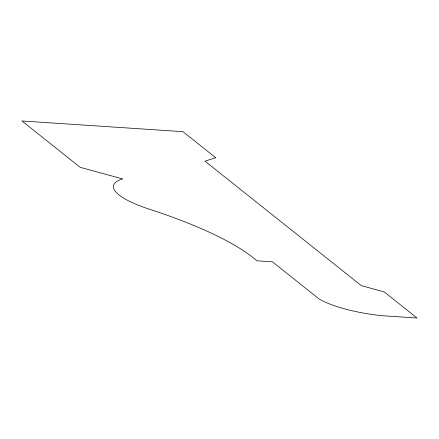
<?xml version="1.0" encoding="UTF-8"?>
<svg xmlns="http://www.w3.org/2000/svg" width="439" height="439" viewBox="0 0 439 439"><rect width="100%" height="100%" fill="white"/><g stroke="black" fill="none" stroke-linecap="round" stroke-linejoin="round"><path stroke-width="0.66" d="M215.719 157.744L204.942 161.146L361.319 285.641L384.24 291.913L417.05 318.034L384.827 315.888A56.28 13.329 9.6 0 1 318.928 298.833L272.46 261.842L256.914 260.804A286.113 67.76 9.6 0 0 152.882 210.336A85.237 20.189 9.6 0 1 122.536 178.898L80.194 167.341L21.95 120.966L182.97 131.673L215.719 157.744"/></g></svg>
